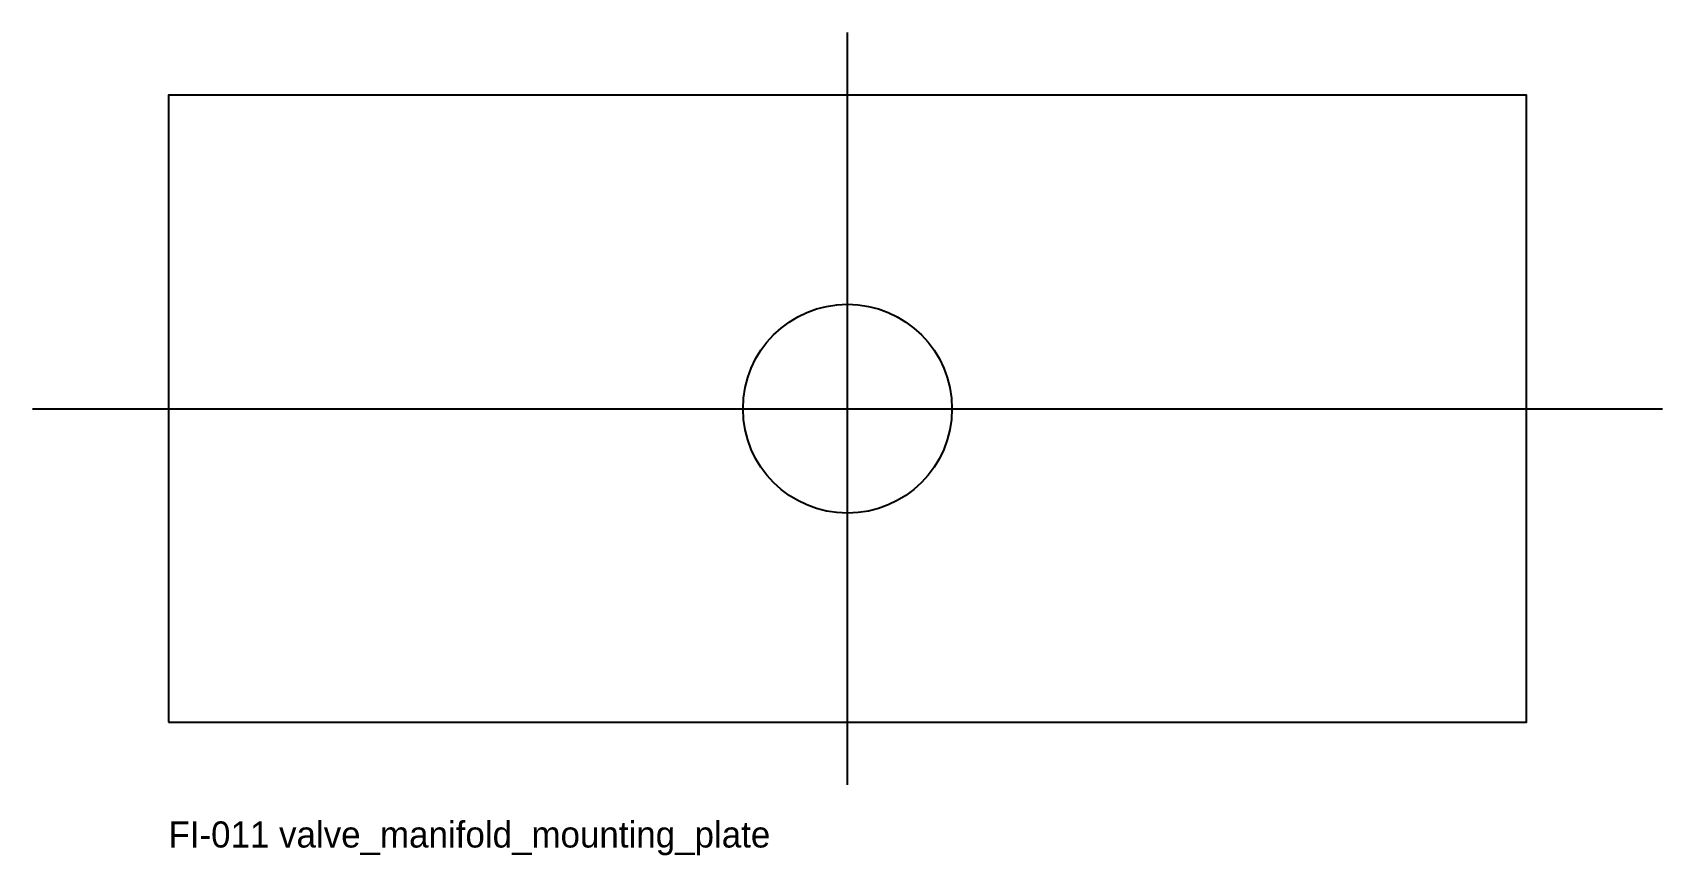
# Model space of a CAD drawing. Header units: millimetres. Extents: x -156 to 156, y -86 to 72.
import ezdxf

# ---------------------------------------------------------------- set-up
doc = ezdxf.new("R2010")
doc.units = ezdxf.units.MM
for name, color, linetype in [('CENTER', 3, 'Continuous'), ('HOLES', 1, 'Continuous'), ('OUTLINE', 7, 'Continuous'), ('TEXT', 2, 'Continuous')]:
    doc.layers.add(name, color=color, linetype=linetype)

msp = doc.modelspace()

# ---------------------------------------------------------------- linework, layer by layer
at = {"layer": 'CENTER'}
for p, q in [((0, -72), (0, 72)), ((-156, 0), (156, 0))]:
    msp.add_line(p, q, dxfattribs=at)
at = {"layer": 'HOLES'}
msp.add_circle((0, 0), 20, dxfattribs=at)
at = {"layer": 'OUTLINE'}
msp.add_lwpolyline([(-130, -60), (130, -60), (130, 60), (-130, 60)], close=True, dxfattribs=at)

# ---------------------------------------------------------------- texts
at = {"layer": 'TEXT'}
msp.add_text('FI-011 valve_manifold_mounting_plate', height=5, dxfattribs=at).set_placement((-130, -84))

doc.saveas('drawing.dxf')
